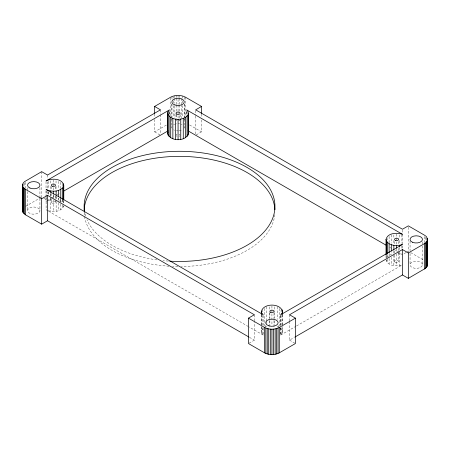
<?xml version="1.0" encoding="UTF-8"?>
<svg xmlns="http://www.w3.org/2000/svg" width="450" height="450" viewBox="0 0 450 450"><rect width="100%" height="100%" fill="white"/><g stroke="black" fill="none" stroke-linecap="round" stroke-linejoin="round"><path stroke-width="0.34" stroke-dasharray="2.25 1.69" d="M48.262 210.724C53.392 212.197 61.661 211.939 63.658 206.01M263.132 328.072L263.211 335.076C260.184 333.079 261.411 328.674 264.454 327.375M280.654 328.072L280.654 335.076C283.32 333.186 282.358 329.546 282.51 326.784M386.73 257.648L389.115 255.398L391.309 254.43L391.309 251.691M25.537 206.37L39.279 198.439M39.876 198.09L41.67 197.055L43.431 198.073M154.603 119.498L154.603 131.856L167.147 124.611M47.25 200.61L50.889 198.506M51.497 198.157L55.142 196.054M57.251 194.833L59.996 193.252M196.256 134.904L201.532 131.856L201.532 119.498M249.053 343.209L254.334 340.161L254.334 321.621M405.984 252.602L402.463 254.638L395.162 250.425M406.569 252.264L408.33 251.252L410.124 252.287M280.654 335.076L295.948 326.295M296.556 325.941L402.463 264.797M289.53 321.621L289.53 340.161L294.39 337.354M47.638 200.593L46.035 201.313L46.035 197.106M265.545 326.886L266.642 326.402M48.172 200.357L52.014 199.643M386.016 259.718C387.613 266.226 396.557 266.586 401.884 265.005M263.211 335.076L249.148 327.004M178.611 120.814L179.691 120.864L179.691 114.683M397.963 253.716L401.884 254.43M62.359 199.704L62.359 202.506L58.545 200.323L58.545 198.225M277.222 326.402L279.411 327.375M189.585 124.959L201.532 131.856M410.721 252.63L423.27 259.875M389.689 247.264L392.749 249.024M154.603 131.856L159.879 134.904M44.016 198.411L46.952 200.104M289.53 340.161L294.812 343.209M47.931 210.831L46.108 209.779L46.108 197.167M48.538 211.185L248.541 326.655M249.469 337.348L254.334 340.161M279.973 327.791L282.15 330.109L282.51 331.689M426.369 238.05L426.369 240.795M425.52 237.251L425.52 241.369M424.463 236.531L424.463 242.713M422.443 241.802L422.443 245.233M422.443 245.919L422.443 265.14A6.221 3.594 0 0 1 412.633 267.722A6.221 3.594 0 0 1 413.668 261.529A6.221 3.594 0 0 1 422.443 265.14M410.057 241.11L410.057 250.723M410.057 253.468L410.057 264.454M408.33 227.222L408.33 251.252M402.463 229.922L402.463 233.353M402.463 234.039L402.463 248.681M401.884 234.804L401.884 243.214M401.884 246.021L401.884 248.889M399.336 234.894L399.336 237.701M399.336 240.502L399.336 244.007M399.336 247.399L399.336 251.713M399.336 252.304L399.336 265.618M398.672 241.459L398.672 244.901M398.672 248.338L398.672 252.467M398.672 253.153L398.672 261.411M396.596 233.989L396.596 244.502M396.596 249.007L396.596 251.505M396.596 253.912L396.596 265.826M394.521 241.459L394.521 244.901M394.521 251.089L394.521 254.531M394.521 255.218L394.521 261.411M393.857 234.894L393.857 237.701M393.857 240.502L393.857 244.007M393.857 250.903L393.857 254.402M393.857 255.105L393.857 265.618M391.309 234.804L391.309 243.214M391.309 257.299L391.309 265.005M389.115 236.475L389.115 242.786M389.115 253.524L389.115 257.726M389.115 258.429L389.115 264.037M387.433 238.444L387.433 239.844M387.433 254.362L387.433 258.564M387.433 259.267L387.433 262.772M386.376 255.336L386.376 259.194M386.376 259.898L386.376 261.298M386.016 255.51L386.016 257.614M289.53 314.758L289.53 320.934M282.51 314.871L282.51 326.087M282.15 314.691L282.15 326.267M282.15 326.604L282.15 333.27M281.093 309.718L281.093 312.519M281.093 315.321L281.093 325.131M281.093 327.735L281.093 334.744M280.733 315.456L280.733 325.266M280.733 328.072L280.733 335.076M280.654 315.456L280.654 327.369M279.411 308.452L279.411 325.969M278.156 325.463L278.156 326.835M277.222 306.782L277.222 319.393M274.669 306.872L274.669 311.777M274.669 312.474L274.669 318.082M274.669 320.884L274.669 325.091M273.988 313.279L273.988 319.781M273.988 320.473L273.988 328.039M271.935 305.961L271.935 325.581M269.876 313.273L269.876 319.781M269.876 320.468L269.876 328.033M269.196 306.872L269.196 309.673M269.196 312.474L269.196 318.082M269.196 320.884L269.196 325.091M266.642 306.782L266.642 320.794M266.642 321.497L266.642 323.601M265.708 325.463L265.708 326.835M264.454 308.452L264.454 325.969M263.132 315.456L263.211 325.266M262.772 309.718L262.772 312.519M262.772 315.321L262.772 325.131M262.772 327.735L262.772 334.744M261.714 314.691L261.714 326.267M261.714 326.604L261.714 333.27M261.354 314.871L261.354 326.087M261.354 326.784L261.354 331.689M254.334 314.758L254.334 320.934M201.532 114.008L201.532 116.752M195.666 110.526L195.666 115.335M195.666 116.021L195.666 133.869M187.076 111.628L187.076 114.429M186.868 111.943L186.868 114.744M186.564 111.24L186.564 115.448M185.4 97.138L185.4 116.364M184.292 103.939L184.292 118.361M184.292 119.047L184.292 127.282M184.162 97.217L184.162 99.276M184.162 104.079L184.162 117.129M184.162 117.816L184.162 121.933M182.773 96.041L182.773 98.1M182.773 100.845L182.773 102.904M182.773 105.649L182.773 117.321M181.271 98.426L181.271 103.916M181.271 104.603L181.271 118.339M180.141 114.604L180.141 118.046M179.691 95.462L179.691 97.521M179.691 98.207L179.691 104.383M179.691 105.069L179.691 111.251M178.065 95.389L178.065 104.31M178.065 104.996L178.065 111.178M178.065 111.864L178.065 118.041M176.445 95.462L176.445 97.521M176.445 98.207L176.445 104.383M176.445 105.069L176.445 111.251M176.445 114.683L176.445 120.864M175.995 114.604L175.995 118.046M174.864 95.681L174.864 97.74M174.864 98.426L174.864 103.23M174.864 105.975L174.864 118.339M173.357 96.728L173.357 98.1M173.357 100.845L173.357 102.904M173.357 105.649L173.357 117.321M171.973 96.531L171.973 99.276M171.973 104.079L171.973 117.129M171.973 117.816L171.973 121.933M171.844 103.939L171.844 118.361M171.844 119.047L171.844 127.282M170.736 97.824L170.736 115.678M169.571 111.24L169.571 115.448M169.268 112.646L169.268 114.047M169.059 112.326L169.059 114.429M160.47 109.839L160.47 113.962M160.47 114.649L160.47 133.869M154.603 114.008L154.603 116.752M63.776 200.588L63.776 203.394M63.433 200.739L63.405 203.248M63.433 205.644L63.433 207.045M62.409 199.384L62.409 202.185M62.409 204.992L62.409 208.491M62.359 184.286L62.359 187.088M60.773 199.226L60.773 203.428M60.773 204.131L60.773 209.739M60.699 182.351L60.699 188.657M60.699 199.17L60.699 201.268M58.635 198.079L58.635 202.286M58.635 202.989L58.635 210.696M58.545 181.406L58.545 189.112M56.137 196.583L56.137 200.79M56.137 201.487L56.137 211.303M56.036 180.816L56.036 183.617M56.036 186.418L56.036 189.922M56.036 196.228L56.036 199.035M55.479 186.559L55.479 189.945M55.479 196.042L55.479 202.14M53.454 195.396L53.454 199.597M53.454 200.301L53.454 211.511M53.353 179.916L53.353 186.924M53.353 187.622L53.353 190.429M53.353 194.631L53.353 197.438M51.328 186.559L51.328 189.945M51.328 193.331L51.328 196.042M51.328 198.748L51.328 202.14M50.766 193.798L50.766 198M50.766 198.703L50.766 211.314M50.67 180.827L50.67 183.634M50.67 186.435L50.67 189.939M50.67 193.444L50.67 197.646M50.67 198.349L50.67 199.749M48.262 191.801L48.262 194.608M48.172 181.434L48.172 189.141M48.172 191.947L48.172 194.749M47.537 175.039L47.537 179.162M47.537 181.907L47.537 188.775M47.537 191.52L47.537 194.951M46.108 190.856L46.108 196.464M46.035 181.688L46.035 190.097M46.035 190.8L46.035 196.408M41.67 171.653L41.67 197.055M39.921 187.729L39.921 198.028M39.921 198.467L39.921 211.072A6.221 3.594 0 0 1 29.964 213.458A6.221 3.594 0 0 1 31.371 207.287A6.221 3.594 0 0 1 39.921 211.072M27.579 187.729L27.579 191.166M27.579 191.599L27.579 211.072M25.537 182.34L25.537 188.522M24.48 183.054L24.48 187.178M23.631 183.859L23.631 185.917M184.078 126.354A6.221 3.594 0 0 1 184.078 128.216M181.181 130.393A6.221 3.594 0 0 1 178.611 130.866M178.065 130.877A6.221 3.594 0 0 1 176.456 130.753M174.499 130.23A6.221 3.594 0 0 1 173.666 129.825M172.058 128.216A6.221 3.594 0 0 1 172.058 126.354M173.666 124.746A6.221 3.594 0 0 1 174.499 124.341M174.954 124.172A6.221 3.594 0 0 1 176.456 123.812M178.065 123.694A6.221 3.594 0 0 1 179.679 123.812M181.181 124.172A6.221 3.594 0 0 1 182.07 124.532M180.073 135.557A2.076 1.198 0 0 1 179.106 136.282M177.03 136.282A2.076 1.198 0 0 1 176.062 135.557M176.062 134.933A2.076 1.198 0 0 1 177.03 134.207M179.106 134.207A2.076 1.198 0 0 1 180.073 134.933M274.776 214.706A95.411 55.086 0 0 1 181.288 266.529M177.879 266.529A95.411 55.086 0 0 1 172.44 266.383M169.048 266.203A95.411 55.086 0 0 1 84.167 213.137M168.368 261.079A95.411 55.086 0 0 1 162.979 260.623M156.977 259.898A95.411 55.086 0 0 1 86.946 219.667M85.607 216.039A95.411 55.086 0 0 1 84.814 212.985M395.128 262.26A2.076 1.198 0 0 0 398.599 261.72A2.076 1.198 0 0 0 396.062 260.252A2.076 1.198 0 0 0 395.128 262.26M51.936 202.984A2.076 1.198 0 0 0 55.406 202.449A2.076 1.198 0 0 0 52.869 200.981A2.076 1.198 0 0 0 51.936 202.984"/><path stroke-width="0.67" d="M248.861 336.999L47.537 220.764L41.67 224.151L25.537 214.841L23.006 212.456L22.5 210.606L22.5 185.203L23.006 183.352L24.48 181.682L41.67 171.653L47.537 175.039L160.47 109.839L154.603 106.453L154.603 113.321M22.5 210.606L22.629 209.666M201.532 113.321L201.532 106.453L195.666 109.839L402.463 229.236L408.33 225.849L424.463 235.159C428.321 236.672 428.321 242.117 424.463 243.63L408.33 252.945L402.463 249.553L289.53 314.758L295.397 318.144L295.397 343.547L279.264 352.862C274.781 355.213 269.083 355.213 264.6 352.862L248.468 343.547L248.468 318.144L254.334 314.758L47.537 195.362L41.67 198.748L24.48 188.724L23.006 187.054L22.5 185.203M294.998 337.005L402.463 274.961L408.33 278.347L425.52 268.318L426.994 266.648L427.5 264.797L427.5 239.394M63.433 200.036L63.433 186.722C64.35 178.419 51.396 177.795 46.035 180.99L169.571 109.839L168.019 111.673L167.664 113.226L167.664 133.549C170.106 141.778 186.03 141.778 188.471 133.549L188.471 113.226L188.117 111.673L186.564 109.839L402.463 234.315C397.17 232.464 387.697 232.672 386.016 239.394L386.016 254.812M167.664 133.549L168.019 131.996M188.117 135.107L188.117 114.784L188.471 113.226M261.354 314.173C259.537 302.079 284.327 302.079 282.51 314.173M282.15 314.353L282.51 311.366M261.354 311.366L261.714 312.947L263.211 314.758L46.108 189.456C51.508 192.116 59.732 192.116 63.433 186.722M167.664 113.226C170.184 121.157 183.718 121.084 188.117 114.784M282.15 312.947L280.654 314.758L402.463 244.474C397.17 246.324 387.697 246.122 386.016 239.394M154.603 106.453L170.736 97.138C175.219 94.787 180.917 94.787 185.4 97.138L201.532 106.453M63.641 191.149L168.053 130.866M248.468 318.144L264.6 327.459C269.083 329.805 274.781 329.805 279.264 327.459L295.397 318.144M188.083 130.866L386.066 245.171M427.371 263.863L427.5 264.797M427.371 238.461L427.371 265.736M426.994 241.245L426.994 266.648M426.369 242.111L426.369 267.514M425.52 242.916L425.52 268.318M424.463 243.63L424.463 269.032M408.33 252.945L408.33 278.347M402.463 249.553L402.463 274.961M399.336 245.295L399.336 246.696M396.596 245.503L396.596 248.304M393.857 245.295L393.857 250.2M391.309 244.682L391.309 250.993M389.115 243.714L389.115 252.821M387.433 242.449L387.433 253.659M386.376 240.975L386.376 254.289M282.15 309.786L282.15 311.192M279.264 327.459L279.264 352.862M278.027 328.067L278.027 353.469M276.643 328.556L276.643 353.959M275.136 328.916L275.136 354.319M273.555 329.136L273.555 354.538M271.935 329.209L271.935 354.611M270.309 329.136L270.309 354.538M268.729 328.916L268.729 354.319M267.227 328.556L267.227 353.959M265.838 328.067L265.838 353.469M264.6 327.459L264.6 352.862M261.714 312.947L261.714 314.353M187.076 116.229L187.076 136.553M185.422 117.472L185.422 137.796M183.268 118.429L183.268 138.752M180.759 119.031L180.759 139.354M178.065 119.233L178.065 139.556M175.376 119.031L175.376 139.354M172.868 118.429L172.868 138.752M170.713 117.472L170.713 137.796M169.059 116.229L169.059 136.553M168.019 111.673L168.019 135.107M63.776 185.175L63.776 199.89M63.405 183.623L63.405 185.029M62.409 188.173L62.409 199.384M60.773 189.416L60.773 198.523M58.635 190.373L58.635 196.678M56.137 190.98L56.137 195.182M53.454 191.188L53.454 193.995M50.766 190.991L50.766 192.398M47.537 195.362L47.537 220.764M41.67 198.748L41.67 224.151M25.537 189.439L25.537 214.841M24.48 188.724L24.48 214.127M23.631 187.92L23.631 213.322M23.006 187.054L23.006 212.456M22.629 184.264L22.629 211.539M84.133 210.667A95.411 55.086 0 0 1 178.751 156.369A95.411 55.086 0 0 1 274.899 209.768M84.69 212.372A95.411 55.086 0 0 1 175.866 151.329A95.411 55.086 0 0 1 274.894 208.148A95.411 55.086 0 0 1 169.723 261.163M29.964 188.055A6.221 3.594 0 0 0 39.921 185.67A6.221 3.594 0 0 0 31.371 181.884A6.221 3.594 0 0 0 29.964 188.055M268.819 325.828A6.221 3.594 0 0 0 278.156 322.718A6.221 3.594 0 0 0 268.819 319.607A6.221 3.594 0 0 0 268.819 325.828M174.954 104.991A6.221 3.594 0 0 0 184.292 101.88A6.221 3.594 0 0 0 174.954 98.769A6.221 3.594 0 0 0 174.954 104.991M412.633 242.319A6.221 3.594 0 0 0 422.443 239.737A6.221 3.594 0 0 0 413.668 236.126A6.221 3.594 0 0 0 412.633 242.319M395.561 240.429A2.076 1.198 0 0 0 398.672 239.394A2.076 1.198 0 0 0 395.561 238.359A2.076 1.198 0 0 0 395.561 240.429M270.669 312.317A2.076 1.198 0 0 0 273.988 311.529A2.076 1.198 0 0 0 271.142 310.264A2.076 1.198 0 0 0 270.669 312.317M176.602 114.075A2.076 1.198 0 0 0 180.073 113.541A2.076 1.198 0 0 0 177.531 112.073A2.076 1.198 0 0 0 176.602 114.075M52.369 186.238A2.076 1.198 0 0 0 55.479 185.203A2.076 1.198 0 0 0 52.369 184.162A2.076 1.198 0 0 0 52.369 186.238"/></g></svg>
